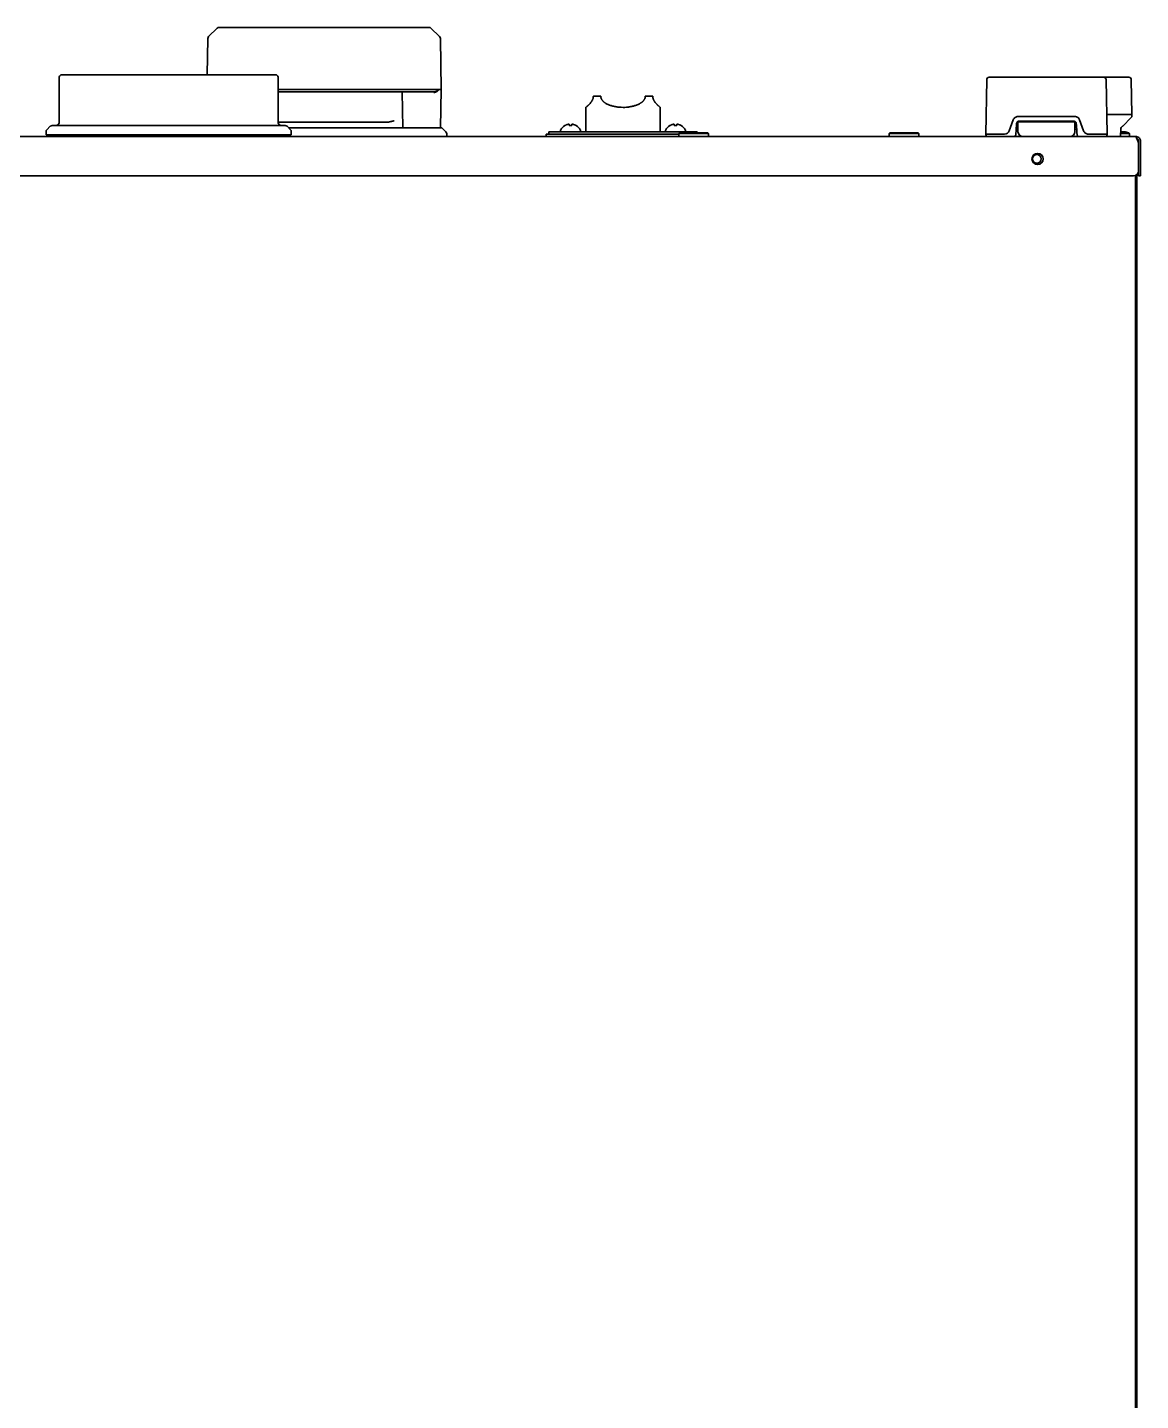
# Model space of a CAD drawing. Extents: x 53 to 4124, y 6244 to 10190.
# Drawn here: x 357 to 806, y 8512 to 9067 of the extents above; entities that cross this region are included whole.
import ezdxf

# ---------------------------------------------------------------- set-up
doc = ezdxf.new("R2010")
doc.units = 0
doc.header["$LTSCALE"] = 5
doc.layers.add('1', color=7, linetype='CONTINUOUS', true_color=0xffffff)
doc.layers.add('ORTHO$15', color=7, linetype='CONTINUOUS', true_color=0xffffff)

msp = doc.modelspace()

# ---------------------------------------------------------------- linework, layer by layer
at = {"layer": '1', "color": 7, "linetype": 'Continuous', "lineweight": 35}
for p, q in [((429.34, 9047.9), (429.6, 9062.59)), ((429.9, 9063.29), (433.38, 9066.72)), ((434.08, 9067), (476.54, 9067)), ((476.54, 9067), (518.99, 9067)), ((519.69, 9066.72), (523.18, 9063.29)), ((523.48, 9062.59), (523.84, 9042)), ((369.59, 9028.9), (369.59, 9046.9)), ((369.59, 9028.9), (369.59, 9046.9)), ((375.68, 9047.9), (370.59, 9047.9)), ((375.68, 9047.9), (370.59, 9047.9)), ((385.67, 9047.9), (375.68, 9047.9)), ((385.67, 9047.9), (375.68, 9047.9)), ((388.67, 9047.9), (385.67, 9047.9)), ((388.67, 9047.9), (385.67, 9047.9)), ((438.84, 9047.9), (388.67, 9047.9)), ((438.84, 9047.9), (388.67, 9047.9)), ((441.85, 9047.9), (438.84, 9047.9)), ((441.85, 9047.9), (438.84, 9047.9)), ((451.83, 9047.9), (441.85, 9047.9)), ((451.83, 9047.9), (441.85, 9047.9)), ((456.92, 9047.9), (451.83, 9047.9)), ((456.92, 9047.9), (451.83, 9047.9)), ((457.92, 9046.9), (457.92, 9028.9)), ((457.92, 9046.9), (457.92, 9028.9)), ((523.84, 9042), (457.92, 9042)), ((457.93, 9041), (521.02, 9041)), ((508.04, 9041), (508.3, 9026.5)), ((523.84, 9042), (523.57, 9026.5)), ((582.26, 9034.73), (582.26, 9024.9)), ((586.53, 9039.23), (585.26, 9039.23)), ((585.26, 9039.23), (586.53, 9039.23)), ((588.26, 9039.23), (588.26, 9039.23)), ((588.26, 9039.23), (588.26, 9039.23)), ((606.26, 9039.23), (606.26, 9039.23)), ((606.26, 9039.23), (606.26, 9039.23)), ((609.26, 9039.23), (607.98, 9039.23)), ((607.98, 9039.23), (609.26, 9039.23)), ((612.26, 9024.9), (612.26, 9034.73)), ((502.51, 9028.75), (457.93, 9028.75)), ((502.51, 9028.75), (457.93, 9028.75)), ((364.26, 9023.6), (364.26, 9024.99)), ((364.26, 9023.6), (364.26, 9024.99)), ((364.26, 9023.6), (365.01, 9023.6)), ((364.26, 9023.6), (365.01, 9023.6)), ((364.55, 9025.69), (365.96, 9027.11)), ((364.55, 9025.69), (365.96, 9027.11)), ((365.01, 9023.6), (463.26, 9023.6)), ((365.01, 9023.6), (463.26, 9023.6)), ((366.67, 9027.4), (413.76, 9027.4)), ((366.67, 9027.4), (413.76, 9027.4)), ((413.76, 9027.4), (460.84, 9027.4)), ((413.76, 9027.4), (460.84, 9027.4)), ((461.55, 9027.11), (462.96, 9025.69)), ((461.55, 9027.11), (462.96, 9025.69)), ((462.15, 9026.5), (476.54, 9026.5)), ((462.15, 9026.5), (476.54, 9026.5)), ((463.26, 9024.99), (463.26, 9023.6)), ((463.26, 9024.99), (463.26, 9023.6)), ((476.54, 9026.5), (523.63, 9026.5)), ((476.54, 9026.5), (523.63, 9026.5)), ((524.33, 9026.21), (525.75, 9024.79)), ((524.33, 9026.21), (525.75, 9024.79)), ((526.04, 9024.09), (526.04, 9022.9)), ((526.04, 9024.09), (526.04, 9022.9)), ((566.26, 9023.9), (566.26, 9022.9)), ((566.26, 9023.9), (619.76, 9023.9)), ((567.26, 9024.9), (567.26, 9023.9)), ((567.26, 9024.9), (627.26, 9024.9)), ((572.04, 9025.5), (572.04, 9025.3)), ((573.74, 9027.35), (573.74, 9027.38)), ((578.34, 9027.38), (578.34, 9027.35)), ((580.04, 9025.3), (580.04, 9025.5)), ((614.47, 9025.5), (614.47, 9025.3)), ((616.17, 9027.35), (616.17, 9027.38)), ((620.77, 9027.38), (620.77, 9027.35)), ((622.47, 9025.3), (622.47, 9025.5)), ((627.26, 9024.4), (627.26, 9024.9))]:
    msp.add_line(p, q, dxfattribs=at)
for centre, radius, start, end in [((430.6, 9062.58), 1, 134.5, 179), ((434.08, 9066), 1, 90, 134.5), ((518.99, 9066), 1, 45.5, 90), ((522.48, 9062.58), 1, 1, 45.5), ((370.59, 9046.9), 1, 90, 180), ((370.59, 9046.9), 1, 90, 180), ((456.92, 9046.9), 1, 0, 90), ((456.92, 9046.9), 1, 0, 90), ((368.09, 9028.9), 1.5, 270, 0), ((368.09, 9028.9), 1.5, 270, 0), ((459.42, 9028.9), 1.5, 180, 270), ((459.42, 9028.9), 1.5, 180, 270), ((365.26, 9024.99), 1, 135, 180), ((365.26, 9024.99), 1, 135, 180), ((366.67, 9026.4), 1, 90, 135), ((366.67, 9026.4), 1, 90, 135), ((460.84, 9026.4), 1, 45, 90), ((460.84, 9026.4), 1, 45, 90), ((462.26, 9024.99), 1, 0, 45), ((462.26, 9024.99), 1, 0, 45), ((523.63, 9025.5), 1, 45, 90), ((523.63, 9025.5), 1, 45, 90), ((525.04, 9024.09), 1, 0, 45), ((525.04, 9024.09), 1, 0, 45), ((572.44, 9025.5), 0.4, 149.6988, 180), ((572.44, 9025.3), 0.4, 180, 270), ((576.24, 9023.28), 4.8, 121.5837, 149.6988), ((576.04, 9023.6), 3.78, 90.0035, 97.6041), ((576.04, 9023.6), 3.78, 82.3959, 89.9965), ((575.84, 9023.28), 4.8, 30.3012, 58.4186), ((579.64, 9025.3), 0.4, 270, 0), ((579.64, 9025.5), 0.4, 0, 30.3012), ((614.87, 9025.5), 0.4, 149.6988, 180), ((614.87, 9025.3), 0.4, 180, 270), ((618.67, 9023.28), 4.8, 121.5837, 149.6988), ((618.47, 9023.6), 3.78, 90.0035, 97.6041), ((618.47, 9023.6), 3.78, 82.3959, 89.9965), ((618.27, 9023.28), 4.8, 30.3012, 58.4186), ((622.07, 9025.3), 0.4, 270, 0), ((622.07, 9025.5), 0.4, 0, 30.3012)]:
    msp.add_arc(centre, radius, start, end, dxfattribs=at)
for major_axis, start_param, end_param in [((-15, 0), 0.643501, 0.927295), ((-15, 0), 5.35589, 5.639684), ((14, 0), 2.269019, 2.44337), ((14, 0), 3.839815, 4.014167), ((-15, 0), 2.214297, 2.498092), ((-15, 0), 3.785094, 4.068888), ((14, 0), 5.410611, 5.584963), ((14, 0), 0.698222, 0.872574)]:
    msp.add_ellipse((597.26, 9039.23), major_axis=major_axis, ratio=0.000037, start_param=start_param, end_param=end_param, dxfattribs=at)
for points, knots in [([(520.89, 9040.76), (520.9, 9040.76), (520.91, 9040.76), (520.93, 9040.76), (520.95, 9040.76), (520.97, 9040.76), (520.99, 9040.76), (521.01, 9040.76), (521.03, 9040.76), (521.05, 9040.77), (521.07, 9040.77), (521.09, 9040.77), (521.11, 9040.77), (521.13, 9040.77), (521.15, 9040.78), (521.17, 9040.78), (521.19, 9040.78), (521.21, 9040.79), (521.23, 9040.79), (521.25, 9040.79), (521.27, 9040.8), (521.29, 9040.8), (521.31, 9040.81), (521.33, 9040.81), (521.35, 9040.82), (521.37, 9040.82), (521.39, 9040.83), (521.41, 9040.83), (521.43, 9040.84), (521.45, 9040.84), (521.51, 9040.86), (521.59, 9040.89), (521.72, 9040.94), (521.84, 9041), (521.92, 9041.05), (521.98, 9041.09), (522, 9041.1), (522.03, 9041.12), (522.06, 9041.14), (522.08, 9041.16), (522.11, 9041.18), (522.13, 9041.2), (522.16, 9041.22), (522.19, 9041.24), (522.21, 9041.26), (522.24, 9041.28), (522.26, 9041.3), (522.29, 9041.33), (522.31, 9041.35), (522.34, 9041.37), (522.36, 9041.4), (522.39, 9041.42), (522.41, 9041.45), (522.44, 9041.48), (522.46, 9041.5), (522.48, 9041.53), (522.51, 9041.56), (522.53, 9041.59), (522.55, 9041.62), (522.57, 9041.65), (522.59, 9041.68), (522.61, 9041.71), (522.63, 9041.74), (522.65, 9041.78), (522.67, 9041.81), (522.69, 9041.84), (522.71, 9041.88), (522.72, 9041.91), (522.74, 9041.95), (522.75, 9041.97), (522.75, 9041.98)], [0, 0, 0, 0, 0.006738, 0.013499, 0.020284, 0.027094, 0.03393, 0.04079, 0.047677, 0.05459, 0.061531, 0.068498, 0.075494, 0.082518, 0.08957, 0.096652, 0.103764, 0.110905, 0.118077, 0.12528, 0.132513, 0.139779, 0.147077, 0.154407, 0.16177, 0.169166, 0.176596, 0.184059, 0.191558, 0.19909, 0.206658, 0.25457, 0.305165, 0.358509, 0.414657, 0.427165, 0.439917, 0.452914, 0.466157, 0.479645, 0.49338, 0.50736, 0.521588, 0.536063, 0.550786, 0.565756, 0.580975, 0.596442, 0.612158, 0.628123, 0.644336, 0.6608, 0.677513, 0.694475, 0.711688, 0.729151, 0.746865, 0.764829, 0.783044, 0.80151, 0.820226, 0.839195, 0.858414, 0.877885, 0.897608, 0.917582, 0.937808, 0.958287, 0.979017, 1, 1, 1, 1]), ([(522.75, 9041.98), (522.75, 9041.98), (522.74, 9041.97), (522.74, 9041.95), (522.73, 9041.94), (522.72, 9041.92), (522.71, 9041.91), (522.7, 9041.89), (522.69, 9041.88), (522.68, 9041.86), (522.67, 9041.85), (522.66, 9041.83), (522.65, 9041.82), (522.64, 9041.8), (522.63, 9041.79), (522.62, 9041.78), (522.61, 9041.76), (522.6, 9041.75), (522.59, 9041.73), (522.57, 9041.72), (522.56, 9041.71), (522.55, 9041.69), (522.54, 9041.68), (522.53, 9041.67), (522.52, 9041.66), (522.51, 9041.64), (522.49, 9041.63), (522.48, 9041.62), (522.47, 9041.61), (522.46, 9041.59), (522.45, 9041.58), (522.43, 9041.57), (522.42, 9041.56), (522.41, 9041.55), (522.4, 9041.54), (522.38, 9041.53), (522.37, 9041.52), (522.36, 9041.51), (522.35, 9041.49), (522.33, 9041.48), (522.32, 9041.47), (522.31, 9041.46), (522.3, 9041.45), (522.28, 9041.44), (522.27, 9041.43), (522.26, 9041.43), (522.25, 9041.42), (522.23, 9041.41), (522.22, 9041.4), (522.21, 9041.39), (522.2, 9041.38), (522.18, 9041.37), (522.17, 9041.36), (522.16, 9041.36), (522.15, 9041.35), (522.14, 9041.34), (522.12, 9041.33), (522.11, 9041.32), (522.1, 9041.32), (522.09, 9041.31), (522.08, 9041.3), (522.06, 9041.3), (522.05, 9041.29), (522.04, 9041.28), (522.03, 9041.27), (522.02, 9041.27), (522, 9041.26), (521.98, 9041.25), (521.96, 9041.24), (521.92, 9041.22), (521.88, 9041.2), (521.85, 9041.18), (521.81, 9041.17), (521.77, 9041.15), (521.73, 9041.14), (521.7, 9041.12), (521.66, 9041.11), (521.62, 9041.1), (521.58, 9041.09), (521.54, 9041.07), (521.51, 9041.06), (521.47, 9041.06), (521.43, 9041.05), (521.39, 9041.04), (521.35, 9041.03), (521.32, 9041.03), (521.28, 9041.02), (521.24, 9041.02), (521.2, 9041.01), (521.17, 9041.01), (521.13, 9041.01), (521.09, 9041), (521.06, 9041), (521.03, 9041), (521.02, 9041)], [0, 0, 0, 0, 0.011672, 0.023259, 0.03476, 0.046176, 0.057505, 0.068749, 0.079908, 0.09098, 0.101967, 0.112867, 0.123682, 0.134411, 0.145054, 0.155611, 0.166082, 0.176467, 0.186766, 0.196979, 0.207106, 0.217146, 0.227101, 0.23697, 0.246752, 0.256449, 0.266059, 0.275583, 0.285021, 0.294373, 0.303639, 0.312819, 0.321912, 0.33092, 0.339841, 0.348677, 0.357426, 0.36609, 0.374667, 0.383158, 0.391564, 0.399883, 0.408116, 0.416264, 0.424325, 0.4323, 0.44019, 0.447994, 0.455712, 0.463344, 0.47089, 0.478351, 0.485726, 0.493015, 0.500218, 0.507336, 0.514368, 0.521315, 0.528176, 0.534951, 0.541641, 0.548246, 0.554765, 0.561199, 0.567547, 0.573811, 0.579988, 0.586081, 0.604999, 0.623671, 0.642098, 0.660281, 0.67822, 0.695916, 0.713369, 0.73058, 0.74755, 0.76428, 0.780769, 0.79702, 0.813033, 0.828809, 0.844349, 0.859653, 0.874723, 0.88956, 0.904165, 0.918538, 0.932682, 0.946598, 0.960286, 0.973748, 0.986986, 1, 1, 1, 1]), ([(585.26, 9039.23), (585.26, 9039.17), (585.26, 9039.11), (585.25, 9038.99), (585.24, 9038.93), (585.22, 9038.75), (585.2, 9038.64), (585.15, 9038.41), (585.12, 9038.31), (585.05, 9038.1), (585.01, 9038), (584.95, 9037.86), (584.93, 9037.81), (584.88, 9037.72), (584.86, 9037.67), (584.79, 9037.54), (584.75, 9037.46), (584.65, 9037.29), (584.6, 9037.22), (584.5, 9037.07), (584.45, 9036.99), (584.38, 9036.89), (584.35, 9036.86), (584.3, 9036.79), (584.28, 9036.76), (584.2, 9036.66), (584.15, 9036.6), (584.01, 9036.41), (583.91, 9036.3), (583.72, 9036.09), (583.63, 9036), (583.45, 9035.81), (583.37, 9035.73), (583.24, 9035.61), (583.2, 9035.57), (583.13, 9035.5), (583.09, 9035.46), (582.98, 9035.36), (582.91, 9035.3), (582.72, 9035.12), (582.61, 9035.03), (582.48, 9034.92), (582.44, 9034.88), (582.39, 9034.84), (582.37, 9034.82), (582.35, 9034.8), (582.34, 9034.79), (582.33, 9034.79), (582.3, 9034.77), (582.29, 9034.75), (582.26, 9034.73), (582.26, 9034.73), (582.26, 9034.73)], [0, 0, 0, 0, 0.015631, 0.015631, 0.031262, 0.031262, 0.062524, 0.062524, 0.093785, 0.093785, 0.125047, 0.125047, 0.140678, 0.140678, 0.156309, 0.156309, 0.187571, 0.187571, 0.218832, 0.218832, 0.250094, 0.250094, 0.265725, 0.265725, 0.281356, 0.281356, 0.312618, 0.312618, 0.375141, 0.375141, 0.437665, 0.437665, 0.500188, 0.500188, 0.53145, 0.53145, 0.562712, 0.562712, 0.625235, 0.625235, 0.750283, 0.750283, 0.812806, 0.812806, 0.844068, 0.859699, 0.859699, 0.87533, 0.87533, 0.937853, 0.937853, 1, 1, 1, 1]), ([(606.26, 9039.23), (606.26, 9039.17), (606.25, 9039.11), (606.24, 9038.99), (606.24, 9038.93), (606.21, 9038.75), (606.18, 9038.64), (606.11, 9038.41), (606.07, 9038.31), (605.97, 9038.1), (605.92, 9038), (605.84, 9037.88), (605.83, 9037.86), (605.8, 9037.81), (605.78, 9037.79), (605.74, 9037.72), (605.7, 9037.67), (605.6, 9037.54), (605.53, 9037.45), (605.39, 9037.29), (605.31, 9037.22), (605.15, 9037.07), (605.07, 9036.99), (604.95, 9036.89), (604.91, 9036.85), (604.82, 9036.79), (604.78, 9036.75), (604.65, 9036.66), (604.56, 9036.59), (604.38, 9036.47), (604.29, 9036.42), (604.1, 9036.3), (604.01, 9036.25), (603.53, 9035.99), (603.13, 9035.81), (602.61, 9035.61), (602.51, 9035.57), (602.29, 9035.5), (601.97, 9035.39), (601.64, 9035.3), (600.98, 9035.12), (600.53, 9035.03), (599.95, 9034.93), (599.78, 9034.91), (599.61, 9034.88), (599.49, 9034.87), (599.43, 9034.86), (599.14, 9034.82), (598.9, 9034.8), (598.2, 9034.74), (597.73, 9034.73), (596.78, 9034.73), (596.31, 9034.75), (595.72, 9034.79), (595.6, 9034.8), (595.37, 9034.83), (595.01, 9034.87), (594.67, 9034.91), (593.98, 9035.03), (593.53, 9035.12), (592.87, 9035.29), (592.66, 9035.36), (592.33, 9035.46), (592.23, 9035.49), (592.01, 9035.57), (591.91, 9035.61), (591.59, 9035.73), (591.39, 9035.81), (590.99, 9035.99), (590.79, 9036.09), (590.41, 9036.3), (590.23, 9036.41), (589.96, 9036.59), (589.87, 9036.66), (589.69, 9036.79), (589.61, 9036.85), (589.44, 9036.99), (589.36, 9037.07), (589.2, 9037.22), (589.13, 9037.29), (589.02, 9037.42), (588.98, 9037.46), (588.91, 9037.54), (588.88, 9037.59), (588.78, 9037.72), (588.71, 9037.81), (588.6, 9038), (588.54, 9038.1), (588.48, 9038.23), (588.47, 9038.25), (588.45, 9038.31), (588.44, 9038.33), (588.4, 9038.41), (588.39, 9038.47), (588.33, 9038.64), (588.31, 9038.75), (588.28, 9038.9), (588.28, 9038.93), (588.27, 9038.99), (588.27, 9039.02), (588.26, 9039.11), (588.26, 9039.17), (588.26, 9039.23)], [0, 0, 0, 0, 0.007812, 0.007812, 0.015625, 0.015625, 0.03125, 0.03125, 0.046875, 0.046875, 0.0625, 0.0625, 0.066406, 0.066406, 0.070313, 0.070313, 0.078125, 0.078125, 0.09375, 0.09375, 0.109375, 0.109375, 0.125, 0.125, 0.132813, 0.132813, 0.140625, 0.140625, 0.15625, 0.15625, 0.171875, 0.171875, 0.1875, 0.1875, 0.25, 0.25, 0.265625, 0.265625, 0.28125, 0.3125, 0.3125, 0.375, 0.375, 0.390625, 0.398438, 0.398438, 0.40625, 0.40625, 0.4375, 0.4375, 0.5, 0.5, 0.5625, 0.5625, 0.578125, 0.578125, 0.59375, 0.625, 0.625, 0.6875, 0.6875, 0.71875, 0.71875, 0.734375, 0.734375, 0.75, 0.75, 0.78125, 0.78125, 0.8125, 0.8125, 0.84375, 0.84375, 0.859375, 0.859375, 0.875, 0.875, 0.890625, 0.890625, 0.90625, 0.90625, 0.914062, 0.914062, 0.921875, 0.921875, 0.9375, 0.9375, 0.953125, 0.953125, 0.957031, 0.957031, 0.960937, 0.960937, 0.96875, 0.96875, 0.984375, 0.984375, 0.988281, 0.988281, 0.992187, 0.992187, 1, 1, 1, 1]), ([(612.26, 9034.73), (612.26, 9034.73), (612.26, 9034.73), (612.26, 9034.73), (612.25, 9034.73), (612.23, 9034.75), (612.21, 9034.77), (612.14, 9034.82), (612.08, 9034.88), (611.97, 9034.97), (611.93, 9035), (611.89, 9035.04), (611.87, 9035.06), (611.85, 9035.07), (611.79, 9035.13), (611.73, 9035.18), (611.6, 9035.3), (611.53, 9035.36), (611.39, 9035.5), (611.31, 9035.57), (611.15, 9035.73), (611.06, 9035.81), (610.89, 9035.99), (610.8, 9036.09), (610.68, 9036.22), (610.65, 9036.25), (610.6, 9036.3), (610.58, 9036.33), (610.51, 9036.42), (610.46, 9036.47), (610.31, 9036.66), (610.21, 9036.79), (610.08, 9036.96), (610.06, 9037), (610.01, 9037.07), (609.99, 9037.1), (609.91, 9037.22), (609.86, 9037.3), (609.77, 9037.46), (609.72, 9037.54), (609.63, 9037.72), (609.59, 9037.81), (609.54, 9037.93), (609.53, 9037.95), (609.51, 9038), (609.48, 9038.07), (609.45, 9038.15), (609.4, 9038.31), (609.36, 9038.41), (609.33, 9038.55), (609.33, 9038.58), (609.31, 9038.64), (609.31, 9038.67), (609.29, 9038.75), (609.29, 9038.81), (609.26, 9038.99), (609.26, 9039.11), (609.26, 9039.23)], [0, 0, 0, 0, 0.000718, 0.000718, 0.063173, 0.063173, 0.125628, 0.125628, 0.250539, 0.250539, 0.281766, 0.29738, 0.29738, 0.312994, 0.312994, 0.375449, 0.375449, 0.437904, 0.437904, 0.500359, 0.500359, 0.562814, 0.562814, 0.625269, 0.625269, 0.640883, 0.640883, 0.656497, 0.656497, 0.687724, 0.687724, 0.75018, 0.75018, 0.765793, 0.765793, 0.781407, 0.781407, 0.812635, 0.812635, 0.843862, 0.843862, 0.87509, 0.87509, 0.882897, 0.882897, 0.890704, 0.906317, 0.906317, 0.937545, 0.937545, 0.945352, 0.945352, 0.953159, 0.953159, 0.968772, 0.968772, 1, 1, 1, 1]), ([(504.8, 9029.28), (504.8, 9029.28), (504.79, 9029.28), (504.77, 9029.28), (504.75, 9029.27), (504.7, 9029.26), (504.65, 9029.25), (504.56, 9029.23), (504.5, 9029.22), (504.32, 9029.18), (504.2, 9029.16), (504.03, 9029.12), (503.97, 9029.11), (503.89, 9029.09), (503.86, 9029.08), (503.81, 9029.07), (503.78, 9029.06), (503.65, 9029.03), (503.44, 9028.99), (503.26, 9028.94), (503.15, 9028.92), (503.12, 9028.91), (503.08, 9028.9), (503.06, 9028.89), (503, 9028.88), (502.96, 9028.87), (502.85, 9028.84), (502.78, 9028.82), (502.65, 9028.79), (502.6, 9028.77), (502.55, 9028.76)], [0, 0, 0, 0, 0.007812, 0.007812, 0.015625, 0.03125, 0.0625, 0.0625, 0.125, 0.125, 0.25, 0.25, 0.3125, 0.3125, 0.34375, 0.34375, 0.375, 0.375, 0.5, 0.625, 0.625, 0.65625, 0.65625, 0.6875, 0.6875, 0.75, 0.75, 0.875, 0.875, 1, 1, 1, 1]), ([(504.8, 9029.28), (504.8, 9029.28), (504.79, 9029.28), (504.77, 9029.28), (504.75, 9029.27), (504.7, 9029.26), (504.65, 9029.25), (504.56, 9029.23), (504.5, 9029.22), (504.32, 9029.18), (504.2, 9029.16), (504.03, 9029.12), (503.97, 9029.11), (503.89, 9029.09), (503.86, 9029.08), (503.81, 9029.07), (503.78, 9029.06), (503.65, 9029.03), (503.44, 9028.99), (503.26, 9028.94), (503.15, 9028.92), (503.12, 9028.91), (503.08, 9028.9), (503.06, 9028.89), (503, 9028.88), (502.96, 9028.87), (502.85, 9028.84), (502.78, 9028.82), (502.65, 9028.79), (502.6, 9028.77), (502.55, 9028.76)], [0, 0, 0, 0, 0.007812, 0.007812, 0.015625, 0.03125, 0.0625, 0.0625, 0.125, 0.125, 0.25, 0.25, 0.3125, 0.3125, 0.34375, 0.34375, 0.375, 0.375, 0.5, 0.625, 0.625, 0.65625, 0.65625, 0.6875, 0.6875, 0.75, 0.75, 0.875, 0.875, 1, 1, 1, 1]), ([(575.54, 9027.35), (575.54, 9027.47), (575.54, 9027.58), (575.54, 9027.72), (575.54, 9027.76), (575.54, 9027.83), (575.54, 9027.87), (575.54, 9027.9)], [0, 0, 0, 0, 0.5, 0.5, 0.75, 0.75, 1, 1, 1, 1]), ([(578.34, 9027.35), (578.14, 9027.47), (577.93, 9027.58), (577.6, 9027.72), (577.49, 9027.76), (577.27, 9027.83), (577.15, 9027.87), (577.04, 9027.9)], [0, 0, 0, 0, 0.5, 0.5, 0.75, 0.75, 1, 1, 1, 1]), ([(617.97, 9027.35), (617.97, 9027.47), (617.97, 9027.58), (617.97, 9027.72), (617.97, 9027.76), (617.97, 9027.83), (617.97, 9027.87), (617.97, 9027.9)], [0, 0, 0, 0, 0.5, 0.5, 0.75, 0.75, 1, 1, 1, 1]), ([(620.77, 9027.35), (620.57, 9027.47), (620.36, 9027.58), (620.04, 9027.72), (619.93, 9027.76), (619.7, 9027.83), (619.59, 9027.87), (619.47, 9027.9)], [0, 0, 0, 0, 0.5, 0.5, 0.75, 0.75, 1, 1, 1, 1])]:
    msp.add_open_spline(points, degree=3, knots=knots, dxfattribs=at)
for points in [[(502.55, 9028.76), (502.53, 9028.76), (502.52, 9028.75), (502.51, 9028.75)], [(502.55, 9028.76), (502.53, 9028.76), (502.52, 9028.75), (502.51, 9028.75)], [(575.04, 9027.9), (574.98, 9027.88), (574.88, 9027.85), (574.71, 9027.8), (574.56, 9027.75), (574.4, 9027.69), (574.25, 9027.62), (574.09, 9027.54), (573.93, 9027.46), (573.8, 9027.39), (573.74, 9027.35)], [(575.54, 9027.9), (575.51, 9027.9), (575.47, 9027.91), (575.4, 9027.91), (575.32, 9027.91), (575.25, 9027.91), (575.18, 9027.91), (575.11, 9027.91), (575.06, 9027.9), (575.04, 9027.9)], [(577.04, 9027.9), (577.01, 9027.9), (576.96, 9027.91), (576.89, 9027.91), (576.82, 9027.91), (576.75, 9027.91), (576.68, 9027.91), (576.61, 9027.91), (576.56, 9027.9), (576.54, 9027.9)], [(576.54, 9027.9), (576.54, 9027.88), (576.54, 9027.85), (576.54, 9027.8), (576.54, 9027.75), (576.54, 9027.69), (576.54, 9027.62), (576.54, 9027.54), (576.54, 9027.46), (576.54, 9027.39), (576.54, 9027.35)], [(617.47, 9027.9), (617.42, 9027.88), (617.31, 9027.85), (617.15, 9027.8), (616.99, 9027.75), (616.83, 9027.69), (616.68, 9027.62), (616.53, 9027.54), (616.36, 9027.46), (616.24, 9027.39), (616.17, 9027.35)], [(617.97, 9027.9), (617.95, 9027.9), (617.9, 9027.91), (617.83, 9027.91), (617.76, 9027.91), (617.69, 9027.91), (617.62, 9027.91), (617.54, 9027.91), (617.5, 9027.9), (617.47, 9027.9)], [(619.47, 9027.9), (619.45, 9027.9), (619.4, 9027.91), (619.32, 9027.91), (619.25, 9027.91), (619.18, 9027.91), (619.11, 9027.91), (619.04, 9027.91), (619, 9027.9), (618.97, 9027.9)], [(618.97, 9027.9), (618.97, 9027.88), (618.97, 9027.85), (618.97, 9027.8), (618.97, 9027.75), (618.97, 9027.69), (618.97, 9027.62), (618.97, 9027.54), (618.97, 9027.46), (618.97, 9027.39), (618.97, 9027.35)]]:
    msp.add_open_spline(points, degree=3, dxfattribs=at)
at = {"layer": 'ORTHO$15', "color": 7, "linetype": 'Continuous', "lineweight": 35, "extrusion": (0, 1, 0)}
for p, q in [((743.76, 9023.9), (744.14, 9045.92)), ((745.14, 9046.9), (750.76, 9046.9)), ((750.76, 9046.9), (751.37, 9046.9)), ((753.31, 9046.9), (754.94, 9046.9)), ((756.76, 9046.9), (779.75, 9046.9)), ((781.57, 9046.9), (783.2, 9046.9)), ((785.15, 9046.9), (785.76, 9046.9)), ((785.76, 9046.9), (791.37, 9046.9)), ((791.37, 9046.9), (799.83, 9046.9)), ((792.37, 9045.92), (792.76, 9023.9)), ((799.83, 9046.9), (801.51, 9046.9)), ((802.51, 9045.92), (802.76, 9031.9)), ((754.88, 9029.7), (753.25, 9025.22)), ((779.75, 9031.02), (756.76, 9031.02)), ((756.76, 9028.9), (756.76, 9029.05)), ((756.76, 9028.9), (757.26, 9028.9)), ((756.76, 9028.46), (756.76, 9028.9)), ((779.32, 9029.15), (757.19, 9029.15)), ((779.26, 9028.9), (757.26, 9028.9)), ((779.76, 9028.9), (779.26, 9028.9)), ((779.76, 9028.9), (779.76, 9029.04)), ((779.76, 9028.9), (779.76, 9028.46)), ((783.27, 9025.22), (781.63, 9029.7)), ((800.71, 9031.9), (793.43, 9031.9)), ((799.05, 9027.19), (802.52, 9030.67)), ((802.76, 9031.9), (800.71, 9031.9)), ((802.76, 9031.9), (802.74, 9031.19)), ((620.01, 9024.4), (619.76, 9024.15)), ((619.76, 9024.15), (619.76, 9022.9)), ((631.76, 9024.15), (619.76, 9024.15)), ((631.51, 9024.4), (620.01, 9024.4)), ((631.76, 9024.15), (631.51, 9024.4)), ((631.76, 9022.9), (631.76, 9024.15)), ((705.01, 9024.4), (704.76, 9024.15)), ((716.76, 9024.15), (704.76, 9024.15)), ((704.76, 9024.15), (704.76, 9022.9)), ((716.51, 9024.4), (705.01, 9024.4)), ((716.76, 9024.15), (716.51, 9024.4)), ((716.76, 9022.9), (716.76, 9024.15)), ((743.76, 9023.64), (743.76, 9023.9)), ((750.76, 9023.9), (743.76, 9023.9)), ((751.37, 9023.9), (750.76, 9023.9)), ((756.03, 9025.9), (756.76, 9025.9)), ((756.76, 9027.68), (756.76, 9028.46)), ((756.76, 9024.9), (756.76, 9027.68)), ((779.76, 9028.46), (779.76, 9027.68)), ((779.76, 9027.68), (779.76, 9024.9)), ((779.76, 9025.9), (780.48, 9025.9)), ((785.76, 9023.9), (785.15, 9023.9)), ((792.76, 9023.9), (785.76, 9023.9)), ((792.76, 9023.9), (792.75, 9023.69)), ((798.24, 9026.16), (798.19, 9022.9)), ((801.51, 9024.4), (798.21, 9024.4)), ((801.76, 9024.15), (798.21, 9024.15)), ((798.22, 9024.9), (800.2, 9024.9)), ((801.76, 9024.15), (801.51, 9024.4)), ((801.76, 9022.9), (801.76, 9024.15)), ((55.31, 9022.9), (804.21, 9022.9)), ((804.21, 9022.9), (804.46, 9022.9)), ((805.27, 9020.78), (805.11, 9021.1)), ((805.27, 9020.78), (805.45, 9020.37)), ((805.45, 9019.93), (805.45, 9009.1)), ((805.46, 9021.1), (805.46, 9020.78)), ((805.46, 9019.93), (805.46, 9020.78)), ((805.46, 9019.93), (805.46, 9009.1)), ((806.26, 9021.1), (806.26, 9020.78)), ((806.26, 9020.78), (806.26, 9019.93)), ((806.26, 9019.93), (806.26, 9009.1)), ((803.45, 9007.1), (56.06, 9007.1)), ((804.26, 9007.27), (804.26, 8104.94)), ((804.76, 9007.57), (804.76, 8012)), ((805.46, 9007.1), (805.46, 9009.1)), ((806.26, 9007.1), (805.46, 9007.1)), ((806.26, 9007.1), (806.26, 9009.1))]:
    msp.add_line(p, q, dxfattribs=at)
at = {"layer": 'ORTHO$15', "color": 7, "linetype": 'Continuous', "lineweight": 35, "extrusion": (0, 0, -1)}
for centre, radius in [((-764.66, 9013.9), 2.25), ((-764.36, 9013.9), 1.75)]:
    msp.add_circle(centre, radius, dxfattribs=at)
at = {"layer": 'ORTHO$15', "color": 7, "linetype": 'Continuous', "lineweight": 35}
for centre, radius, start, end in [((745.14, 9045.9), 1, 90, 179), ((791.37, 9045.9), 1, 1, 90), ((801.51, 9045.9), 1, 1, 90), ((801.99, 9031.2), 0.75, 315, 359), ((744.51, 9023.65), 0.75, 181, 270), ((799.24, 9026.12), 1, 116.7646, 179), ((798.34, 9027.9), 1, 296.7646, 315), ((800.2, 9023.9), 1, 30.0005, 90), ((803.45, 9019.93), 2, 0, 25), ((803.45, 9009.1), 2, 270, 0)]:
    msp.add_arc(centre, radius, start, end, dxfattribs=at)
at = {"layer": 'ORTHO$15', "color": 7, "linetype": 'Continuous', "lineweight": 35, "extrusion": (0, 0, -1)}
for centre, radius, start, end in [((-758.76, 9024.9), 2, 270, 0), ((-777.76, 9024.9), 2, 180, 270), ((-791.95, 9023.7), 0.8, 181, 270)]:
    msp.add_arc(centre, radius, start, end, dxfattribs=at)
for centre, major_axis, start_param, end_param in [((757.19, 9028.15), (-1, 0), 1.353916, 1.570796), ((779.32, 9028.15), (-0.994, 0.111), 1.459639, 1.67652)]:
    msp.add_ellipse(centre, major_axis=major_axis, ratio=1, start_param=start_param, end_param=end_param, dxfattribs=at)
at = {"layer": 'ORTHO$15', "color": 7, "linetype": 'Continuous', "lineweight": 35}
for points, knots in [([(751.37, 9046.9), (751.53, 9046.9), (751.69, 9046.9), (752.01, 9046.9), (752.18, 9046.9), (752.5, 9046.9), (752.66, 9046.9), (752.91, 9046.9), (752.99, 9046.9), (753.11, 9046.9), (753.15, 9046.9), (753.23, 9046.9), (753.27, 9046.9), (753.31, 9046.9)], [0, 0, 0, 0, 0.25, 0.25, 0.5, 0.5, 0.75, 0.75, 0.875, 0.875, 0.9375, 0.9375, 1, 1, 1, 1]), ([(754.94, 9046.9), (754.98, 9046.9), (755.02, 9046.9), (755.09, 9046.9), (755.2, 9046.9), (755.32, 9046.9), (755.55, 9046.9), (755.7, 9046.9), (756.15, 9046.9), (756.45, 9046.9), (756.76, 9046.9)], [0, 0, 0, 0, 0.0625, 0.0625, 0.125, 0.25, 0.25, 0.5, 0.5, 1, 1, 1, 1]), ([(779.75, 9046.9), (780.06, 9046.9), (780.36, 9046.9), (780.81, 9046.9), (780.97, 9046.9), (781.19, 9046.9), (781.27, 9046.9), (781.38, 9046.9), (781.42, 9046.9), (781.5, 9046.9), (781.53, 9046.9), (781.57, 9046.9)], [0, 0, 0, 0, 0.5, 0.5, 0.75, 0.75, 0.875, 0.875, 0.9375, 0.9375, 1, 1, 1, 1]), ([(783.2, 9046.9), (783.24, 9046.9), (783.28, 9046.9), (783.36, 9046.9), (783.4, 9046.9), (783.52, 9046.9), (783.61, 9046.9), (783.85, 9046.9), (784.01, 9046.9), (784.33, 9046.9), (784.5, 9046.9), (784.82, 9046.9), (784.98, 9046.9), (785.15, 9046.9)], [0, 0, 0, 0, 0.0625, 0.0625, 0.125, 0.125, 0.25, 0.25, 0.5, 0.5, 0.75, 0.75, 1, 1, 1, 1]), ([(756.76, 9031.02), (756.35, 9031.02), (755.95, 9030.89), (755.27, 9030.42), (755.02, 9030.09), (754.88, 9029.7)], [0, 0, 0, 0, 0.5, 0.5, 1, 1, 1, 1]), ([(756.97, 9029.13), (756.92, 9029.12), (756.87, 9029.1), (756.79, 9029.07), (756.77, 9029.06), (756.72, 9029.04), (756.7, 9029.02), (756.63, 9028.98), (756.59, 9028.95), (756.52, 9028.9), (756.5, 9028.88), (756.47, 9028.84), (756.45, 9028.83), (756.4, 9028.76), (756.36, 9028.72), (756.32, 9028.65), (756.31, 9028.63), (756.29, 9028.59), (756.28, 9028.58), (756.27, 9028.56), (756.27, 9028.55), (756.24, 9028.48), (756.23, 9028.43), (756.2, 9028.33), (756.19, 9028.28), (756.19, 9028.22)], [0, 0, 0, 0, 0.125, 0.125, 0.1875, 0.1875, 0.25, 0.25, 0.375, 0.375, 0.4375, 0.4375, 0.5, 0.5, 0.625, 0.625, 0.6875, 0.6875, 0.71875, 0.71875, 0.75, 0.75, 0.875, 0.875, 1, 1, 1, 1]), ([(780.32, 9028.22), (780.32, 9028.28), (780.31, 9028.33), (780.29, 9028.41), (780.28, 9028.43), (780.27, 9028.48), (780.26, 9028.51), (780.23, 9028.58), (780.2, 9028.63), (780.16, 9028.7), (780.15, 9028.72), (780.11, 9028.76), (780.1, 9028.79), (780.04, 9028.85), (780.01, 9028.88), (779.95, 9028.94), (779.92, 9028.95), (779.89, 9028.97), (779.88, 9028.98), (779.86, 9029), (779.85, 9029), (779.79, 9029.04), (779.69, 9029.09), (779.59, 9029.12), (779.54, 9029.13)], [0, 0, 0, 0, 0.125, 0.125, 0.1875, 0.1875, 0.25, 0.25, 0.375, 0.375, 0.4375, 0.4375, 0.5, 0.5, 0.625, 0.625, 0.6875, 0.6875, 0.71875, 0.71875, 0.75, 0.75, 0.875, 1, 1, 1, 1]), ([(781.63, 9029.7), (781.49, 9030.09), (781.24, 9030.42), (780.56, 9030.89), (780.16, 9031.02), (779.75, 9031.02)], [0, 0, 0, 0, 0.5, 0.5, 1, 1, 1, 1]), ([(793.34, 9031.9), (793.31, 9031.9), (793.29, 9031.89), (793.25, 9031.88), (793.23, 9031.87), (793.16, 9031.86), (793.13, 9031.85), (793.02, 9031.82), (792.96, 9031.8), (792.89, 9031.78), (792.88, 9031.78), (792.86, 9031.77), (792.85, 9031.76), (792.82, 9031.75), (792.81, 9031.74), (792.77, 9031.71), (792.76, 9031.69), (792.76, 9031.67)], [0, 0, 0, 0, 0.0625, 0.0625, 0.125, 0.125, 0.25, 0.25, 0.5, 0.5, 0.5625, 0.5625, 0.625, 0.625, 0.75, 0.75, 1, 1, 1, 1]), ([(755.88, 9023.83), (755.88, 9023.82), (755.88, 9023.82), (755.88, 9023.8), (755.88, 9023.78), (755.88, 9023.76), (755.87, 9023.71), (755.86, 9023.68), (755.85, 9023.62), (755.84, 9023.59), (755.82, 9023.53), (755.8, 9023.5), (755.76, 9023.42), (755.73, 9023.37), (755.69, 9023.3), (755.68, 9023.29), (755.66, 9023.27), (755.65, 9023.25), (755.62, 9023.22), (755.59, 9023.2), (755.53, 9023.13), (755.48, 9023.09), (755.4, 9023.04), (755.37, 9023.03), (755.32, 9023), (755.26, 9022.97), (755.2, 9022.95), (755.15, 9022.94), (755.14, 9022.93), (755.11, 9022.93), (755.09, 9022.92), (755.01, 9022.91), (754.95, 9022.9), (754.89, 9022.9)], [0, 0, 0, 0, 0.015625, 0.015625, 0.03125, 0.0625, 0.0625, 0.125, 0.125, 0.1875, 0.1875, 0.25, 0.25, 0.375, 0.375, 0.40625, 0.40625, 0.4375, 0.4375, 0.5, 0.5, 0.625, 0.625, 0.6875, 0.6875, 0.75, 0.8125, 0.8125, 0.84375, 0.84375, 0.875, 0.875, 1, 1, 1, 1]), ([(756.19, 9028.22), (756.14, 9027.49), (756.09, 9026.76), (755.99, 9025.3), (755.93, 9024.56), (755.88, 9023.83)], [0, 0, 0, 0, 0.5, 0.5, 1, 1, 1, 1]), ([(780.63, 9023.83), (780.58, 9024.56), (780.53, 9025.3), (780.42, 9026.76), (780.37, 9027.49), (780.32, 9028.22)], [0, 0, 0, 0, 0.5, 0.5, 1, 1, 1, 1]), ([(781.63, 9022.9), (781.56, 9022.9), (781.5, 9022.91), (781.42, 9022.92), (781.41, 9022.93), (781.38, 9022.93), (781.36, 9022.94), (781.31, 9022.95), (781.25, 9022.97), (781.2, 9023), (781.14, 9023.03), (781.11, 9023.04), (781.03, 9023.09), (780.99, 9023.13), (780.92, 9023.19), (780.9, 9023.22), (780.86, 9023.25), (780.85, 9023.26), (780.84, 9023.29), (780.83, 9023.3), (780.78, 9023.36), (780.75, 9023.42), (780.71, 9023.5), (780.7, 9023.53), (780.67, 9023.59), (780.67, 9023.62), (780.65, 9023.68), (780.64, 9023.71), (780.64, 9023.75), (780.63, 9023.78), (780.63, 9023.8), (780.63, 9023.82), (780.63, 9023.82), (780.63, 9023.83)], [0, 0, 0, 0, 0.125, 0.125, 0.15625, 0.15625, 0.1875, 0.1875, 0.25, 0.3125, 0.3125, 0.375, 0.375, 0.5, 0.5, 0.5625, 0.5625, 0.59375, 0.59375, 0.625, 0.625, 0.75, 0.75, 0.8125, 0.8125, 0.875, 0.875, 0.9375, 0.9375, 0.96875, 0.984375, 0.984375, 1, 1, 1, 1]), ([(785.15, 9023.9), (784.74, 9023.9), (784.33, 9024.03), (783.66, 9024.5), (783.41, 9024.83), (783.27, 9025.22)], [0, 0, 0, 0, 0.5, 0.5, 1, 1, 1, 1]), ([(804.23, 9022.9), (804.23, 9022.9), (804.23, 9022.9), (804.22, 9022.9), (804.22, 9022.9), (804.22, 9022.9), (804.22, 9022.9), (804.21, 9022.9), (804.21, 9022.9), (804.21, 9022.9), (804.21, 9022.9), (804.21, 9022.9), (804.21, 9022.9), (804.21, 9022.9), (804.21, 9022.9), (804.21, 9022.9), (804.21, 9022.9)], [0, 0, 0, 0, 0.070356, 0.140723, 0.211142, 0.28165, 0.352287, 0.42309, 0.494098, 0.565348, 0.636878, 0.708725, 0.780925, 0.853514, 0.926527, 1, 1, 1, 1]), ([(805.11, 9021.1), (805.08, 9021.21), (805.04, 9021.33), (804.97, 9021.54), (804.93, 9021.65), (804.86, 9021.86), (804.82, 9021.96), (804.75, 9022.15), (804.71, 9022.24), (804.63, 9022.4), (804.6, 9022.48), (804.52, 9022.61), (804.49, 9022.67), (804.41, 9022.77), (804.38, 9022.81), (804.3, 9022.87), (804.27, 9022.89), (804.23, 9022.9)], [0, 0, 0, 0, 0.125, 0.125, 0.25, 0.25, 0.375, 0.375, 0.5, 0.5, 0.625, 0.625, 0.75, 0.75, 0.875, 0.875, 1, 1, 1, 1]), ([(805.46, 9021.1), (805.46, 9021.16), (805.45, 9021.23), (805.43, 9021.35), (805.41, 9021.41), (805.36, 9021.52), (805.34, 9021.58), (805.27, 9021.68), (805.23, 9021.73), (805.15, 9021.82), (805.1, 9021.87), (805, 9021.94), (804.95, 9021.97), (804.84, 9022.03), (804.78, 9022.05), (804.66, 9022.08), (804.6, 9022.09), (804.54, 9022.1)], [0, 0, 0, 0, 0.125, 0.125, 0.25, 0.25, 0.375, 0.375, 0.5, 0.5, 0.625, 0.625, 0.75, 0.75, 0.875, 0.875, 1, 1, 1, 1]), ([(806.26, 9021.1), (806.26, 9021.33), (806.21, 9021.55), (806.05, 9021.96), (805.93, 9022.16), (805.63, 9022.49), (805.45, 9022.62), (805.05, 9022.82), (804.83, 9022.88), (804.6, 9022.9)], [0, 0, 0, 0, 0.25, 0.25, 0.5, 0.5, 0.75, 0.75, 1, 1, 1, 1])]:
    msp.add_open_spline(points, degree=3, knots=knots, dxfattribs=at)
for points in [[(792.76, 9031.67), (792.76, 9031.67), (792.76, 9031.67), (792.76, 9031.67)], [(793.43, 9031.9), (793.4, 9031.9), (793.37, 9031.9), (793.34, 9031.9)], [(793.34, 9031.9), (793.34, 9031.9), (793.34, 9031.9), (793.34, 9031.9)], [(753.25, 9025.22), (752.96, 9024.44), (752.2, 9023.9), (751.37, 9023.9)], [(804.6, 9022.9), (804.56, 9022.9), (804.51, 9022.9), (804.46, 9022.9)]]:
    msp.add_open_spline(points, degree=3, dxfattribs=at)

doc.saveas('drawing.dxf')
